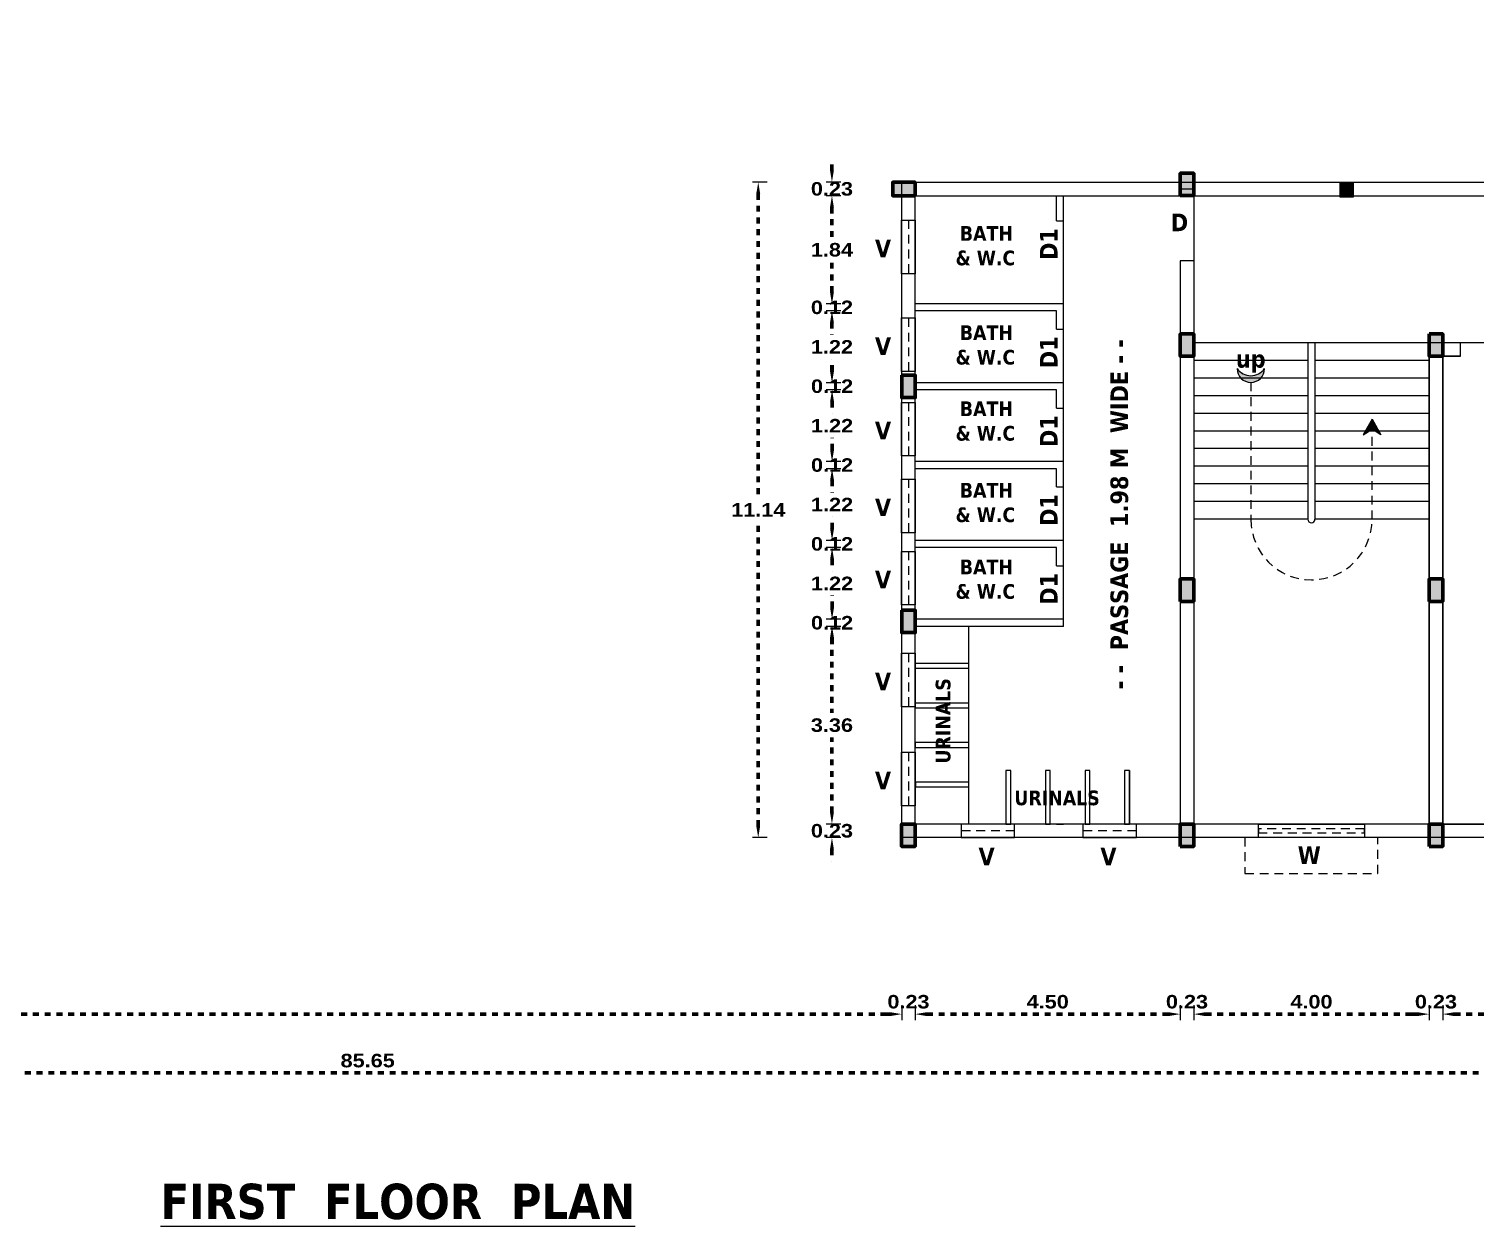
# Model space of a CAD drawing. Header units: metres. Extents: x 863 to 1571, y 626 to 804.
# Drawn here: x 904.85 to 929.42, y 707.34 to 727.69 of the extents above; entities that cross this region are included whole.
import ezdxf

# ---------------------------------------------------------------- set-up
doc = ezdxf.new("R2010")
doc.units = ezdxf.units.M
doc.header["$LTSCALE"] = 0.2
doc.header["$MEASUREMENT"] = 0
doc.header["$PDMODE"] = 2
doc.linetypes.add('DOT2', pattern=[0.125, 0, -0.125])
doc.linetypes.add('HIDDEN', pattern=[0.375, 0.25, -0.125])
doc.layers.get('0').update_dxf_attribs({"lineweight": 60})
doc.styles.get("Standard").update_dxf_attribs({"font": 'ariblk.ttf', "height": 0.23})
doc.styles.add('TXT', font='txt.shx')
doc.dimstyles.get("Standard").update_dxf_attribs({"dimtxt": 0.23, "dimasz": 0.2, "dimexe": 0.12, "dimexo": 0.0625, "dimgap": 0.09, "dimtad": 1, "dimtih": 1, "dimtoh": 1, "dimzin": 1, "dimdsep": 46, "dimtxsty": 'Standard', "dimcen": 0.09, "dimazin": 0, "dimtfac": 1, "dimtix": 1, "dimtofl": 0, "dimtmove": 0, "dimatfit": 0, "dimfxl": 0, "dimtolj": 1, "dimtzin": 0, "dimarcsym": 0})

# ---------------------------------------------------------------- blocks, each defined once
blk = doc.blocks.new('A$C650768DD')
blk.add_hatch(color=4).paths.add_polyline_path([(0, 0), (0.23, 0), (0.23, 0.38), (0, 0.38)])
at = {"color": 1}
blk.add_lwpolyline([(0, 0), (0.23, 0), (0.23, 0.38), (0, 0.38)], close=True, dxfattribs=at)
blk = doc.blocks.new('*D43')
at = {"color": 0, "lineweight": -2}
for p, q in [((917.394, 725.082), (917.144, 725.082)), ((917.394, 713.942), (917.144, 713.942))]:
    blk.add_line(p, q, dxfattribs=at)
at = {"linetype": 'DOT2'}
for p, q in [((917.244, 724.882), (917.244, 719.719)), ((917.244, 714.142), (917.244, 719.305))]:
    blk.add_line(p, q, dxfattribs=at)
at = {"lineweight": -2}
for points in [[(917.21, 724.882), (917.277, 724.882), (917.244, 725.082)], [(917.21, 714.142), (917.277, 714.142), (917.244, 713.942)]]:
    blk.add_solid(points, dxfattribs=at)
at = {"layer": 'Defpoints', "color": 0, "lineweight": -2}
for p in [(919.907, 725.082), (917.244, 713.942), (920.139, 713.942)]:
    blk.add_point(p, dxfattribs=at)
at = {"color": 0, "lineweight": -2, "insert": (917.244, 719.512), "char_height": 0.23, "attachment_point": 5}
blk.add_mtext('\\A1;11.14', dxfattribs=at)
blk = doc.blocks.new('*D248')
at = {"linetype": 'DOT2'}
for p, q in [((918.496, 714.373), (918.496, 714.573)), ((918.496, 713.743), (918.496, 713.543))]:
    blk.add_line(p, q, dxfattribs=at)
at = {"color": 0, "lineweight": -2}
for p, q in [((918.646, 714.173), (918.396, 714.173)), ((918.646, 713.943), (918.396, 713.943))]:
    blk.add_line(p, q, dxfattribs=at)
at = {"lineweight": -2}
for points in [[(918.463, 714.373), (918.529, 714.373), (918.496, 714.173)], [(918.463, 713.743), (918.529, 713.743), (918.496, 713.943)]]:
    blk.add_solid(points, dxfattribs=at)
at = {"layer": 'Defpoints', "color": 0, "lineweight": -2}
for p in [(918.496, 714.173), (919.909, 714.173), (920.141, 713.943)]:
    blk.add_point(p, dxfattribs=at)
at = {"color": 0, "lineweight": -2, "insert": (918.496, 714.058), "char_height": 0.23, "attachment_point": 5}
blk.add_mtext('\\A1;0.23', dxfattribs=at)
blk = doc.blocks.new('*D249')
at = {"color": 0, "lineweight": -2}
for p, q in [((918.646, 717.533), (918.396, 717.533)), ((918.646, 714.173), (918.396, 714.173))]:
    blk.add_line(p, q, dxfattribs=at)
at = {"linetype": 'DOT2'}
for p, q in [((918.496, 717.333), (918.496, 716.062)), ((918.496, 714.373), (918.496, 715.644))]:
    blk.add_line(p, q, dxfattribs=at)
at = {"lineweight": -2}
for points in [[(918.463, 717.333), (918.529, 717.333), (918.496, 717.533)], [(918.463, 714.373), (918.529, 714.373), (918.496, 714.173)]]:
    blk.add_solid(points, dxfattribs=at)
at = {"layer": 'Defpoints', "color": 0, "lineweight": -2}
for p in [(918.496, 717.533), (919.911, 717.533), (919.909, 714.173)]:
    blk.add_point(p, dxfattribs=at)
at = {"color": 0, "lineweight": -2, "insert": (918.496, 715.853), "char_height": 0.23, "attachment_point": 5}
blk.add_mtext('\\A1;3.36', dxfattribs=at)
blk = doc.blocks.new('*D250')
at = {"linetype": 'DOT2'}
for p, q in [((918.498, 717.853), (918.498, 718.053)), ((918.498, 717.333), (918.498, 717.133))]:
    blk.add_line(p, q, dxfattribs=at)
at = {"color": 0, "lineweight": -2}
for p, q in [((918.648, 717.653), (918.398, 717.653)), ((918.648, 717.533), (918.398, 717.533))]:
    blk.add_line(p, q, dxfattribs=at)
at = {"lineweight": -2}
for points in [[(918.465, 717.853), (918.531, 717.853), (918.498, 717.653)], [(918.465, 717.333), (918.531, 717.333), (918.498, 717.533)]]:
    blk.add_solid(points, dxfattribs=at)
at = {"layer": 'Defpoints', "color": 0, "lineweight": -2}
for p in [(918.498, 717.653), (919.911, 717.653), (919.911, 717.533)]:
    blk.add_point(p, dxfattribs=at)
at = {"color": 0, "lineweight": -2, "insert": (918.498, 717.593), "char_height": 0.23, "attachment_point": 5}
blk.add_mtext('\\A1;0.12', dxfattribs=at)
blk = doc.blocks.new('*D251')
at = {"color": 0, "lineweight": -2}
for p, q in [((918.648, 718.873), (918.398, 718.873)), ((918.648, 717.653), (918.398, 717.653))]:
    blk.add_line(p, q, dxfattribs=at)
at = {"linetype": 'DOT2'}
for p, q in [((918.498, 718.673), (918.498, 718.47)), ((918.498, 717.853), (918.498, 718.056))]:
    blk.add_line(p, q, dxfattribs=at)
at = {"lineweight": -2}
for points in [[(918.465, 718.673), (918.531, 718.673), (918.498, 718.873)], [(918.465, 717.853), (918.531, 717.853), (918.498, 717.653)]]:
    blk.add_solid(points, dxfattribs=at)
at = {"layer": 'Defpoints', "color": 0, "lineweight": -2}
for p in [(918.498, 718.873), (919.911, 718.873), (919.911, 717.653)]:
    blk.add_point(p, dxfattribs=at)
at = {"color": 0, "lineweight": -2, "insert": (918.498, 718.263), "char_height": 0.23, "attachment_point": 5}
blk.add_mtext('\\A1;1.22', dxfattribs=at)
blk = doc.blocks.new('*D252')
at = {"linetype": 'DOT2'}
for p, q in [((918.498, 719.193), (918.498, 719.393)), ((918.498, 718.673), (918.498, 718.473))]:
    blk.add_line(p, q, dxfattribs=at)
at = {"color": 0, "lineweight": -2}
for p, q in [((918.648, 718.993), (918.398, 718.993)), ((918.648, 718.873), (918.398, 718.873))]:
    blk.add_line(p, q, dxfattribs=at)
at = {"lineweight": -2}
for points in [[(918.465, 719.193), (918.531, 719.193), (918.498, 718.993)], [(918.465, 718.673), (918.531, 718.673), (918.498, 718.873)]]:
    blk.add_solid(points, dxfattribs=at)
at = {"layer": 'Defpoints', "color": 0, "lineweight": -2}
for p in [(918.498, 718.993), (919.911, 718.993), (919.911, 718.873)]:
    blk.add_point(p, dxfattribs=at)
at = {"color": 0, "lineweight": -2, "insert": (918.498, 718.933), "char_height": 0.23, "attachment_point": 5}
blk.add_mtext('\\A1;0.12', dxfattribs=at)
blk = doc.blocks.new('*D253')
at = {"color": 0, "lineweight": -2}
for p, q in [((918.648, 720.213), (918.398, 720.213)), ((918.648, 718.993), (918.398, 718.993))]:
    blk.add_line(p, q, dxfattribs=at)
at = {"linetype": 'DOT2'}
for p, q in [((918.498, 720.013), (918.498, 719.81)), ((918.498, 719.193), (918.498, 719.396))]:
    blk.add_line(p, q, dxfattribs=at)
at = {"lineweight": -2}
for points in [[(918.465, 720.013), (918.531, 720.013), (918.498, 720.213)], [(918.465, 719.193), (918.531, 719.193), (918.498, 718.993)]]:
    blk.add_solid(points, dxfattribs=at)
at = {"layer": 'Defpoints', "color": 0, "lineweight": -2}
for p in [(918.498, 720.213), (919.911, 720.213), (919.911, 718.993)]:
    blk.add_point(p, dxfattribs=at)
at = {"color": 0, "lineweight": -2, "insert": (918.498, 719.603), "char_height": 0.23, "attachment_point": 5}
blk.add_mtext('\\A1;1.22', dxfattribs=at)
blk = doc.blocks.new('*D254')
at = {"linetype": 'DOT2'}
for p, q in [((918.498, 720.533), (918.498, 720.733)), ((918.498, 720.013), (918.498, 719.813))]:
    blk.add_line(p, q, dxfattribs=at)
at = {"color": 0, "lineweight": -2}
for p, q in [((918.648, 720.333), (918.398, 720.333)), ((918.648, 720.213), (918.398, 720.213))]:
    blk.add_line(p, q, dxfattribs=at)
at = {"lineweight": -2}
for points in [[(918.465, 720.533), (918.531, 720.533), (918.498, 720.333)], [(918.465, 720.013), (918.531, 720.013), (918.498, 720.213)]]:
    blk.add_solid(points, dxfattribs=at)
at = {"layer": 'Defpoints', "color": 0, "lineweight": -2}
for p in [(918.498, 720.333), (919.911, 720.333), (919.911, 720.213)]:
    blk.add_point(p, dxfattribs=at)
at = {"color": 0, "lineweight": -2, "insert": (918.498, 720.273), "char_height": 0.23, "attachment_point": 5}
blk.add_mtext('\\A1;0.12', dxfattribs=at)
blk = doc.blocks.new('*D255')
at = {"color": 0, "lineweight": -2}
for p, q in [((918.648, 721.553), (918.398, 721.553)), ((918.648, 720.333), (918.398, 720.333))]:
    blk.add_line(p, q, dxfattribs=at)
at = {"linetype": 'DOT2'}
for p, q in [((918.498, 721.353), (918.498, 721.15)), ((918.498, 720.533), (918.498, 720.736))]:
    blk.add_line(p, q, dxfattribs=at)
at = {"lineweight": -2}
for points in [[(918.465, 721.353), (918.531, 721.353), (918.498, 721.553)], [(918.465, 720.533), (918.531, 720.533), (918.498, 720.333)]]:
    blk.add_solid(points, dxfattribs=at)
at = {"layer": 'Defpoints', "color": 0, "lineweight": -2}
for p in [(918.498, 721.553), (919.911, 721.553), (919.911, 720.333)]:
    blk.add_point(p, dxfattribs=at)
at = {"color": 0, "lineweight": -2, "insert": (918.498, 720.943), "char_height": 0.23, "attachment_point": 5}
blk.add_mtext('\\A1;1.22', dxfattribs=at)
blk = doc.blocks.new('*D256')
at = {"linetype": 'DOT2'}
for p, q in [((918.498, 721.873), (918.498, 722.073)), ((918.498, 721.353), (918.498, 721.153))]:
    blk.add_line(p, q, dxfattribs=at)
at = {"color": 0, "lineweight": -2}
for p, q in [((918.648, 721.673), (918.398, 721.673)), ((918.648, 721.553), (918.398, 721.553))]:
    blk.add_line(p, q, dxfattribs=at)
at = {"lineweight": -2}
for points in [[(918.465, 721.873), (918.531, 721.873), (918.498, 721.673)], [(918.465, 721.353), (918.531, 721.353), (918.498, 721.553)]]:
    blk.add_solid(points, dxfattribs=at)
at = {"layer": 'Defpoints', "color": 0, "lineweight": -2}
for p in [(918.498, 721.673), (919.911, 721.673), (919.911, 721.553)]:
    blk.add_point(p, dxfattribs=at)
at = {"color": 0, "lineweight": -2, "insert": (918.498, 721.613), "char_height": 0.23, "attachment_point": 5}
blk.add_mtext('\\A1;0.12', dxfattribs=at)
blk = doc.blocks.new('*D257')
at = {"color": 0, "lineweight": -2}
for p, q in [((918.646, 722.893), (918.396, 722.893)), ((918.646, 721.673), (918.396, 721.673))]:
    blk.add_line(p, q, dxfattribs=at)
at = {"linetype": 'DOT2'}
for p, q in [((918.496, 722.693), (918.496, 722.49)), ((918.496, 721.873), (918.496, 722.076))]:
    blk.add_line(p, q, dxfattribs=at)
at = {"lineweight": -2}
for points in [[(918.463, 722.693), (918.529, 722.693), (918.496, 722.893)], [(918.463, 721.873), (918.529, 721.873), (918.496, 721.673)]]:
    blk.add_solid(points, dxfattribs=at)
at = {"layer": 'Defpoints', "color": 0, "lineweight": -2}
for p in [(918.496, 722.893), (919.909, 722.893), (919.911, 721.673)]:
    blk.add_point(p, dxfattribs=at)
at = {"color": 0, "lineweight": -2, "insert": (918.496, 722.283), "char_height": 0.23, "attachment_point": 5}
blk.add_mtext('\\A1;1.22', dxfattribs=at)
blk = doc.blocks.new('*D258')
at = {"linetype": 'DOT2'}
for p, q in [((918.496, 723.213), (918.496, 723.413)), ((918.496, 722.693), (918.496, 722.493))]:
    blk.add_line(p, q, dxfattribs=at)
at = {"color": 0, "lineweight": -2}
for p, q in [((918.646, 723.013), (918.396, 723.013)), ((918.646, 722.893), (918.396, 722.893))]:
    blk.add_line(p, q, dxfattribs=at)
at = {"lineweight": -2}
for points in [[(918.463, 723.213), (918.529, 723.213), (918.496, 723.013)], [(918.463, 722.693), (918.529, 722.693), (918.496, 722.893)]]:
    blk.add_solid(points, dxfattribs=at)
at = {"layer": 'Defpoints', "color": 0, "lineweight": -2}
for p in [(918.496, 723.013), (919.909, 723.013), (919.909, 722.893)]:
    blk.add_point(p, dxfattribs=at)
at = {"color": 0, "lineweight": -2, "insert": (918.496, 722.953), "char_height": 0.23, "attachment_point": 5}
blk.add_mtext('\\A1;0.12', dxfattribs=at)
blk = doc.blocks.new('*D259')
at = {"color": 0, "lineweight": -2}
for p, q in [((918.646, 724.852), (918.396, 724.852)), ((918.646, 723.013), (918.396, 723.013))]:
    blk.add_line(p, q, dxfattribs=at)
at = {"linetype": 'DOT2'}
for p, q in [((918.496, 724.652), (918.496, 724.141)), ((918.496, 723.213), (918.496, 723.724))]:
    blk.add_line(p, q, dxfattribs=at)
at = {"lineweight": -2}
for points in [[(918.463, 724.652), (918.529, 724.652), (918.496, 724.852)], [(918.463, 723.213), (918.529, 723.213), (918.496, 723.013)]]:
    blk.add_solid(points, dxfattribs=at)
at = {"layer": 'Defpoints', "color": 0, "lineweight": -2}
for p in [(918.496, 724.852), (919.909, 724.852), (919.909, 723.013)]:
    blk.add_point(p, dxfattribs=at)
at = {"color": 0, "lineweight": -2, "insert": (918.496, 723.932), "char_height": 0.23, "attachment_point": 5}
blk.add_mtext('\\A1;1.84', dxfattribs=at)
blk = doc.blocks.new('*D260')
at = {"linetype": 'DOT2'}
for p, q in [((918.496, 725.282), (918.496, 725.482)), ((918.496, 724.652), (918.496, 724.452))]:
    blk.add_line(p, q, dxfattribs=at)
at = {"color": 0, "lineweight": -2}
for p, q in [((918.646, 725.082), (918.396, 725.082)), ((918.646, 724.852), (918.396, 724.852))]:
    blk.add_line(p, q, dxfattribs=at)
at = {"lineweight": -2}
for points in [[(918.463, 725.282), (918.529, 725.282), (918.496, 725.082)], [(918.463, 724.652), (918.529, 724.652), (918.496, 724.852)]]:
    blk.add_solid(points, dxfattribs=at)
at = {"layer": 'Defpoints', "color": 0, "lineweight": -2}
for p in [(918.496, 725.082), (919.909, 725.082), (919.909, 724.852)]:
    blk.add_point(p, dxfattribs=at)
at = {"color": 0, "lineweight": -2, "insert": (918.496, 724.967), "char_height": 0.23, "attachment_point": 5}
blk.add_mtext('\\A1;0.23', dxfattribs=at)
blk = doc.blocks.new('*D57')
at = {"color": 0, "lineweight": -2}
for p, q in [((878.922, 711.093), (878.922, 710.843)), ((919.681, 711.093), (919.681, 710.843))]:
    blk.add_line(p, q, dxfattribs=at)
at = {"linetype": 'DOT2'}
blk.add_line((879.122, 710.943), (919.481, 710.943), dxfattribs=at)
at = {"lineweight": -2}
for points in [[(879.122, 710.976), (879.122, 710.909), (878.922, 710.943)], [(919.481, 710.976), (919.481, 710.909), (919.681, 710.943)]]:
    blk.add_solid(points, dxfattribs=at)
at = {"layer": 'Defpoints', "color": 0, "lineweight": -2}
for p in [(919.681, 713.943), (878.922, 712.673), (919.681, 710.943)]:
    blk.add_point(p, dxfattribs=at)
at = {"color": 0, "lineweight": -2, "insert": (899.301, 711.152), "char_height": 0.23, "attachment_point": 5}
blk.add_mtext('\\A1;40.76', dxfattribs=at)
blk = doc.blocks.new('*D58')
at = {"color": 0, "lineweight": -2}
for p, q in [((919.681, 711.093), (919.681, 710.843)), ((919.911, 711.093), (919.911, 710.843))]:
    blk.add_line(p, q, dxfattribs=at)
at = {"linetype": 'DOT2'}
for p, q in [((919.481, 710.943), (919.281, 710.943)), ((920.111, 710.943), (920.311, 710.943))]:
    blk.add_line(p, q, dxfattribs=at)
at = {"lineweight": -2}
for points in [[(919.481, 710.976), (919.481, 710.909), (919.681, 710.943)], [(920.111, 710.976), (920.111, 710.909), (919.911, 710.943)]]:
    blk.add_solid(points, dxfattribs=at)
at = {"layer": 'Defpoints', "color": 0, "lineweight": -2}
for p in [(919.911, 714.173), (919.681, 713.943), (919.911, 710.943)]:
    blk.add_point(p, dxfattribs=at)
at = {"color": 0, "lineweight": -2, "insert": (919.796, 711.152), "char_height": 0.23, "attachment_point": 5}
blk.add_mtext('\\A1;0.23', dxfattribs=at)
blk = doc.blocks.new('*D59')
at = {"color": 0, "lineweight": -2}
for p, q in [((919.911, 711.093), (919.911, 710.843)), ((924.413, 711.093), (924.413, 710.843))]:
    blk.add_line(p, q, dxfattribs=at)
at = {"linetype": 'DOT2'}
blk.add_line((920.111, 710.943), (924.213, 710.943), dxfattribs=at)
at = {"lineweight": -2}
for points in [[(920.111, 710.976), (920.111, 710.909), (919.911, 710.943)], [(924.213, 710.976), (924.213, 710.909), (924.413, 710.943)]]:
    blk.add_solid(points, dxfattribs=at)
at = {"layer": 'Defpoints', "color": 0, "lineweight": -2}
for p in [(919.911, 714.173), (924.413, 713.943), (924.413, 710.943)]:
    blk.add_point(p, dxfattribs=at)
at = {"color": 0, "lineweight": -2, "insert": (922.162, 711.152), "char_height": 0.23, "attachment_point": 5}
blk.add_mtext('\\A1;4.50', dxfattribs=at)
blk = doc.blocks.new('*D60')
at = {"color": 0, "lineweight": -2}
for p, q in [((924.413, 711.093), (924.413, 710.843)), ((924.643, 711.093), (924.643, 710.843))]:
    blk.add_line(p, q, dxfattribs=at)
at = {"linetype": 'DOT2'}
for p, q in [((924.213, 710.943), (924.013, 710.943)), ((924.843, 710.943), (925.043, 710.943))]:
    blk.add_line(p, q, dxfattribs=at)
at = {"lineweight": -2}
for points in [[(924.213, 710.976), (924.213, 710.909), (924.413, 710.943)], [(924.843, 710.976), (924.843, 710.909), (924.643, 710.943)]]:
    blk.add_solid(points, dxfattribs=at)
at = {"layer": 'Defpoints', "color": 0, "lineweight": -2}
for p in [(924.413, 713.943), (924.643, 713.943), (924.643, 710.943)]:
    blk.add_point(p, dxfattribs=at)
at = {"color": 0, "lineweight": -2, "insert": (924.528, 711.152), "char_height": 0.23, "attachment_point": 5}
blk.add_mtext('\\A1;0.23', dxfattribs=at)
blk = doc.blocks.new('*D61')
at = {"color": 0, "lineweight": -2}
for p, q in [((924.643, 711.093), (924.643, 710.843)), ((928.643, 711.093), (928.643, 710.843))]:
    blk.add_line(p, q, dxfattribs=at)
at = {"linetype": 'DOT2'}
blk.add_line((924.843, 710.943), (928.443, 710.943), dxfattribs=at)
at = {"lineweight": -2}
for points in [[(924.843, 710.976), (924.843, 710.909), (924.643, 710.943)], [(928.443, 710.976), (928.443, 710.909), (928.643, 710.943)]]:
    blk.add_solid(points, dxfattribs=at)
at = {"layer": 'Defpoints', "color": 0, "lineweight": -2}
for p in [(924.643, 713.943), (928.643, 713.943), (928.643, 710.943)]:
    blk.add_point(p, dxfattribs=at)
at = {"color": 0, "lineweight": -2, "insert": (926.643, 711.152), "char_height": 0.23, "attachment_point": 5}
blk.add_mtext('\\A1;4.00', dxfattribs=at)
blk = doc.blocks.new('*D62')
at = {"color": 0, "lineweight": -2}
for p, q in [((928.643, 711.093), (928.643, 710.843)), ((928.873, 711.093), (928.873, 710.843))]:
    blk.add_line(p, q, dxfattribs=at)
at = {"linetype": 'DOT2'}
for p, q in [((928.443, 710.943), (928.243, 710.943)), ((929.073, 710.943), (929.273, 710.943))]:
    blk.add_line(p, q, dxfattribs=at)
at = {"lineweight": -2}
for points in [[(928.443, 710.976), (928.443, 710.909), (928.643, 710.943)], [(929.073, 710.976), (929.073, 710.909), (928.873, 710.943)]]:
    blk.add_solid(points, dxfattribs=at)
at = {"layer": 'Defpoints', "color": 0, "lineweight": -2}
for p in [(928.643, 713.943), (928.873, 713.943), (928.873, 710.943)]:
    blk.add_point(p, dxfattribs=at)
at = {"color": 0, "lineweight": -2, "insert": (928.758, 711.152), "char_height": 0.23, "attachment_point": 5}
blk.add_mtext('\\A1;0.23', dxfattribs=at)
blk = doc.blocks.new('*D63')
at = {"color": 0, "lineweight": -2}
for p, q in [((928.873, 711.093), (928.873, 710.843)), ((936.823, 711.093), (936.823, 710.843))]:
    blk.add_line(p, q, dxfattribs=at)
at = {"linetype": 'DOT2'}
blk.add_line((929.073, 710.943), (936.623, 710.943), dxfattribs=at)
at = {"lineweight": -2}
for points in [[(929.073, 710.976), (929.073, 710.909), (928.873, 710.943)], [(936.623, 710.976), (936.623, 710.909), (936.823, 710.943)]]:
    blk.add_solid(points, dxfattribs=at)
at = {"layer": 'Defpoints', "color": 0, "lineweight": -2}
for p in [(928.873, 713.943), (936.823, 713.943), (936.823, 710.943)]:
    blk.add_point(p, dxfattribs=at)
at = {"color": 0, "lineweight": -2, "insert": (932.848, 711.152), "char_height": 0.23, "attachment_point": 5}
blk.add_mtext('\\A1;7.95', dxfattribs=at)
blk = doc.blocks.new('*D71')
at = {"color": 0, "lineweight": -2}
for p, q in [((867.783, 710.093), (867.783, 709.843)), ((953.433, 710.093), (953.433, 709.843))]:
    blk.add_line(p, q, dxfattribs=at)
at = {"linetype": 'DOT2'}
blk.add_line((867.983, 709.943), (953.233, 709.943), dxfattribs=at)
at = {"lineweight": -2}
for points in [[(867.983, 709.976), (867.983, 709.909), (867.783, 709.943)], [(953.233, 709.976), (953.233, 709.909), (953.433, 709.943)]]:
    blk.add_solid(points, dxfattribs=at)
at = {"layer": 'Defpoints', "color": 0, "lineweight": -2}
for p in [(953.433, 724.853), (867.783, 712.673), (953.433, 709.943)]:
    blk.add_point(p, dxfattribs=at)
at = {"color": 0, "lineweight": -2, "insert": (910.608, 710.152), "char_height": 0.23, "attachment_point": 5}
blk.add_mtext('\\A1;85.65', dxfattribs=at)

msp = doc.modelspace()

# ---------------------------------------------------------------- hatches: boundary and pattern name
at = {"lineweight": -2}
h = msp.add_hatch(color=256, dxfattribs=at)
h.dxf.hatch_style = 1
h.paths.add_polyline_path([(927.357, 725.063), (927.127, 725.063), (927.127, 724.833), (927.357, 724.833)])
h = msp.add_hatch(color=256, dxfattribs=at)
h.dxf.hatch_style = 1
h.paths.add_polyline_path([(925.378, 721.913, 1), (925.847, 721.913, -0.509611)])
h = msp.add_hatch(color=256, dxfattribs=at)
h.dxf.hatch_style = 1
h.paths.add_polyline_path([(927.657, 721.024), (927.521, 720.787), (927.673, 720.883), (927.824, 720.787), (927.689, 721.024)])
h.paths.add_polyline_path([(927.673, 721.052), (927.657, 721.024), (927.689, 721.024)])

# ---------------------------------------------------------------- linework, layer by layer
for p, q in [((927.357, 725.063), (927.357, 725.063)), ((922.311, 724.423), (922.311, 724.853)), ((922.431, 723.013), (922.431, 724.853)), ((922.431, 724.053), (922.431, 724.853)), ((924.413, 724.853), (924.413, 724.963)), ((924.643, 724.963), (924.413, 724.963)), ((924.643, 724.853), (924.643, 722.353)), ((922.311, 724.423), (922.431, 724.423)), ((924.413, 723.743), (924.413, 714.173)), ((924.643, 723.743), (924.413, 723.743)), ((922.431, 723.013), (919.909, 723.013)), ((922.311, 722.893), (919.909, 722.893)), ((922.311, 722.583), (922.311, 722.893)), ((922.431, 721.673), (922.431, 723.013)), ((922.311, 722.583), (922.431, 722.583)), ((924.413, 722.123), (924.413, 714.173)), ((924.643, 722.353), (924.643, 714.173)), ((924.643, 722.353), (924.643, 714.173)), ((926.703, 722.353), (924.643, 722.353)), ((924.643, 722.123), (924.643, 714.173)), ((926.583, 722.353), (926.583, 719.353)), ((928.643, 722.353), (926.703, 722.353)), ((926.703, 722.353), (926.703, 719.353)), ((936.823, 722.353), (928.573, 722.353)), ((928.643, 722.123), (928.643, 722.353)), ((928.643, 714.173), (928.643, 722.353)), ((928.643, 722.123), (928.643, 714.173)), ((928.873, 722.123), (928.873, 722.353)), ((928.873, 722.123), (929.173, 722.123)), ((928.873, 714.173), (928.873, 722.123)), ((928.873, 714.173), (928.873, 722.123)), ((928.873, 722.123), (928.873, 714.173)), ((929.173, 722.123), (928.873, 722.123)), ((929.173, 722.123), (929.173, 722.353)), ((929.173, 722.123), (929.173, 722.353)), ((926.583, 722.053), (924.643, 722.053)), ((928.643, 722.053), (926.703, 722.053)), ((922.431, 721.673), (919.911, 721.673)), ((922.431, 720.333), (922.431, 721.673)), ((926.583, 721.753), (924.643, 721.753)), ((928.643, 721.753), (926.703, 721.753)), ((919.911, 720.333), (919.911, 721.553)), ((922.311, 721.553), (919.911, 721.553)), ((919.911, 720.333), (919.911, 721.553)), ((922.311, 721.243), (922.311, 721.553)), ((926.583, 721.453), (924.643, 721.453)), ((928.643, 721.453), (926.703, 721.453)), ((922.311, 721.243), (922.431, 721.243)), ((926.583, 721.153), (924.643, 721.153)), ((928.643, 721.153), (926.703, 721.153)), ((927.673, 721.052), (927.521, 720.787)), ((927.521, 720.787), (927.673, 720.883)), ((927.673, 721.052), (927.824, 720.787)), ((927.824, 720.787), (927.673, 720.883)), ((926.583, 720.853), (924.643, 720.853)), ((928.643, 720.853), (926.703, 720.853)), ((926.583, 720.553), (924.643, 720.553)), ((928.643, 720.553), (926.703, 720.553)), ((922.431, 720.333), (919.911, 720.333)), ((919.911, 718.993), (919.911, 720.213)), ((922.311, 720.213), (919.911, 720.213)), ((919.911, 718.993), (919.911, 720.213)), ((922.311, 719.903), (922.311, 720.213)), ((922.431, 718.993), (922.431, 720.333)), ((926.583, 720.253), (924.643, 720.253)), ((928.643, 720.253), (926.703, 720.253)), ((922.311, 719.903), (922.431, 719.903)), ((926.583, 719.953), (924.643, 719.953)), ((928.643, 719.953), (926.703, 719.953)), ((926.583, 719.653), (924.643, 719.653)), ((928.643, 719.653), (926.703, 719.653)), ((926.583, 719.353), (924.643, 719.353)), ((928.643, 719.353), (926.703, 719.353)), ((922.431, 718.993), (919.911, 718.993)), ((922.431, 717.533), (922.431, 718.993)), ((919.911, 714.173), (919.911, 718.873)), ((922.311, 718.873), (919.911, 718.873)), ((922.311, 718.563), (922.311, 718.873)), ((922.311, 718.563), (922.431, 718.563)), ((922.431, 717.653), (919.911, 717.653)), ((922.431, 717.533), (919.911, 717.533)), ((920.821, 714.173), (920.821, 717.533)), ((919.911, 715.416), (919.911, 716.733)), ((919.911, 715.416), (919.911, 716.733)), ((919.911, 714.173), (919.911, 715.393)), ((923.469, 715.083), (923.469, 714.173)), ((923.549, 715.083), (923.549, 714.173)), ((922.309, 714.173), (919.911, 714.173)), ((922.311, 714.173), (919.911, 714.173)), ((924.413, 714.173), (920.141, 714.173)), ((922.311, 714.173), (922.431, 714.173)), ((932.363, 714.173), (924.413, 714.173)), ((928.643, 714.173), (924.643, 714.173)), ((928.873, 714.173), (936.823, 714.173)), ((936.823, 714.173), (928.873, 714.173)), ((928.643, 713.943), (924.643, 713.943))]:
    msp.add_line(p, q, dxfattribs=at)
at = {"linetype": 'HIDDEN', "lineweight": -2, "ltscale": 3}
for p, q in [((919.794, 724.437), (919.794, 723.527)), ((919.794, 724.437), (919.794, 723.527)), ((919.794, 722.774), (919.794, 721.864)), ((925.613, 721.678), (925.613, 719.353)), ((919.794, 721.339), (919.794, 720.429)), ((927.673, 719.353), (927.673, 721.052)), ((919.794, 720.035), (919.794, 719.125)), ((919.794, 718.807), (919.794, 717.897)), ((919.794, 717.077), (919.794, 716.167)), ((919.794, 715.394), (919.794, 714.484)), ((921.599, 714.058), (920.689, 714.058)), ((923.668, 714.058), (922.758, 714.058))]:
    msp.add_line(p, q, dxfattribs=at)
at = {"lineweight": -2}
for points in [[(934.113, 734.033), (878.923, 734.033), (878.922, 712.443), (867.783, 712.443), (867.783, 734.033), (867.783, 745.173), (953.433, 745.173), (953.433, 734.263), (956.079, 734.263), (956.079, 724.853), (953.433, 724.853), (953.433, 713.943), (919.681, 713.943), (919.681, 725.082), (934.113, 725.082)], [(953.203, 714.173), (919.911, 714.173), (919.911, 724.852), (934.343, 724.852), (934.343, 734.263), (878.693, 734.263), (878.692, 712.673), (868.013, 712.673), (868.013, 734.033), (868.013, 744.943), (953.203, 744.943), (953.203, 734.033), (955.849, 734.033), (955.849, 725.083), (953.203, 725.083)], [(927.127, 724.833), (927.357, 724.833), (927.357, 725.063), (927.127, 725.063)], [(919.679, 723.527), (919.679, 724.437), (919.909, 724.437), (919.909, 723.527)], [(919.679, 723.527), (919.679, 724.437), (919.909, 724.437), (919.909, 723.527)], [(919.679, 721.864), (919.679, 722.774), (919.909, 722.774), (919.909, 721.864)], [(919.679, 720.429), (919.679, 721.339), (919.909, 721.339), (919.909, 720.429)], [(919.679, 719.125), (919.679, 720.035), (919.909, 720.035), (919.909, 719.125)], [(919.679, 717.897), (919.679, 718.807), (919.909, 718.807), (919.909, 717.897)], [(919.679, 716.167), (919.679, 717.077), (919.909, 717.077), (919.909, 716.167)], [(919.911, 716.821), (920.821, 716.821), (920.821, 716.901), (919.911, 716.901)], [(919.911, 716.149), (920.821, 716.149), (920.821, 716.229), (919.911, 716.229)], [(919.911, 715.477), (920.821, 715.477), (920.821, 715.557), (919.911, 715.557)], [(919.679, 714.484), (919.679, 715.394), (919.909, 715.394), (919.909, 714.484)], [(921.533, 714.173), (921.533, 715.083), (921.453, 715.083), (921.453, 714.173)], [(922.205, 714.173), (922.205, 715.083), (922.125, 715.083), (922.125, 714.173)], [(922.877, 714.173), (922.877, 715.083), (922.797, 715.083), (922.797, 714.173)], [(923.549, 714.173), (923.549, 715.083), (923.469, 715.083), (923.469, 714.173)], [(919.914, 714.805), (920.824, 714.805), (920.824, 714.885), (919.914, 714.885)], [(920.689, 713.943), (921.599, 713.943), (921.599, 714.173), (920.689, 714.173)], [(922.758, 713.943), (923.668, 713.943), (923.668, 714.173), (922.758, 714.173)], [(927.543, 713.943), (925.743, 713.943), (925.743, 714.173), (927.543, 714.173)]]:
    msp.add_lwpolyline(points, close=True, dxfattribs=at)
at = {"linetype": 'HIDDEN', "lineweight": -2, "ltscale": 3}
msp.add_lwpolyline([(927.543, 714.091), (925.743, 714.091), (925.743, 714.025), (927.543, 714.025)], close=True, dxfattribs=at)
msp.add_lwpolyline([(925.513, 713.943), (925.513, 713.333), (927.773, 713.333), (927.773, 713.943)], dxfattribs=at)
at = {"lineweight": -2}
for centre, radius, start, end in [((925.613, 721.913), 0.234, 180, 0), ((925.613, 722.083), 0.29, 215.9922, 324.0078), ((926.643, 719.353), 0.06, 180, 0)]:
    msp.add_arc(centre, radius, start, end, dxfattribs=at)
at = {"linetype": 'HIDDEN', "lineweight": -2, "ltscale": 3}
msp.add_arc((926.643, 719.353), 1.03, 180, 0, dxfattribs=at)

# ---------------------------------------------------------------- block references
at = {"lineweight": -2, "rotation": 90}
msp.add_blockref('A$C650768DD', (919.909, 724.852), dxfattribs=at)
at = {"lineweight": -2}
for p in [(924.413, 724.853), (924.413, 722.123), (924.413, 717.958), (924.413, 717.958), (928.643, 717.958), (919.679, 713.793), (924.413, 713.793), (924.413, 713.793), (928.643, 713.793)]:
    msp.add_blockref('A$C650768DD', p, dxfattribs=at)
at = {"lineweight": -2, "xscale": -1, "rotation": 180}
for p in [(924.413, 722.503), (928.643, 722.503), (919.681, 721.802), (919.681, 721.802), (919.681, 717.808), (919.681, 717.808), (919.679, 714.173)]:
    msp.add_blockref('A$C650768DD', p, dxfattribs=at)

# ---------------------------------------------------------------- texts
at = {"lineweight": -2, "style": 'TXT'}
for s, insert, char_height, width, attachment_point in [('{\\fTahoma|b1|i0|c0|p34;\\W7.23958;  \\W1;BATH \\P\\W6.88833;  \\W1;& W.C}', (919.182, 724.336), 0.25, 3.81011, 1), ('{\\fTahoma|b1|i0|c0|p34;D}', (924.254, 724.548), 0.3, 35.65845, 1), ('{\\fTahoma|b1|i0|c0|p34;V}', (919.227, 723.807), 0.3, 35.65845, 7), ('{\\fTahoma|b1|i0|c0|p34;V}', (919.227, 723.807), 0.3, 35.65845, 7), ('{\\fTahoma|b1|i0|c0|p34;\\W7.23958;  \\W1;BATH \\P\\W6.88833;  \\W1;& W.C}', (919.182, 722.649), 0.25, 3.81011, 1), ('{\\fTahoma|b1|i0|c0|p34;V}', (919.227, 722.144), 0.3, 35.65845, 7), ('{\\fTahoma|b1|i0|c0|p34;up}', (925.864, 722.229), 0.3, 35.65845, 3), ('{\\fTahoma|b1|i0|c0|p34;\\W7.23958;  \\W1;BATH \\P\\W6.88833;  \\W1;& W.C}', (919.182, 721.356), 0.25, 3.81011, 1), ('{\\fTahoma|b1|i0|c0|p34;V}', (919.227, 720.709), 0.3, 35.65845, 7), ('{\\fTahoma|b1|i0|c0|p34;\\W7.23958;  \\W1;BATH \\P\\W6.88833;  \\W1;& W.C}', (919.182, 719.971), 0.25, 3.81011, 1), ('{\\fTahoma|b1|i0|c0|p34;V}', (919.227, 719.406), 0.3, 35.65845, 7), ('{\\fTahoma|b1|i0|c0|p34;V}', (919.227, 718.177), 0.3, 35.65845, 7), ('{\\fTahoma|b1|i0|c0|p34;\\W7.23958;  \\W1;BATH \\P\\W6.88833;  \\W1;& W.C}', (919.182, 718.668), 0.25, 3.81011, 1), ('{\\fTahoma|b1|i0|c0|p34;V}', (919.227, 716.448), 0.3, 35.65845, 7), ('{\\fTahoma|b1|i0|c0|p34;V}', (919.227, 714.765), 0.3, 35.65845, 7), ('{\\fTahoma|b1|i0|c0|p34;URINALS}', (923.046, 714.488), 0.25, 3.81011, 9), ('{\\fTahoma|b1|i0|c0|p34;V}', (920.987, 713.772), 0.3, 35.65845, 1), ('{\\fTahoma|b1|i0|c0|p34;V}', (923.057, 713.772), 0.3, 35.65845, 1), ('{\\fTahoma|b1|i0|c0|p34;W}', (926.41, 713.792), 0.3, 35.65845, 1), ('{\\fTahoma|b1|i0|c0|p34;\\LFIRST  FLOOR  PLAN  }', (907.09, 707.449), 0.6, 15.16632, 7)]:
    msp.add_mtext(s, dxfattribs=dict(at, insert=insert, char_height=char_height, width=width, attachment_point=attachment_point))
at = {"lineweight": -2, "rotation": 90, "style": 'TXT'}
for s, insert, char_height, width, attachment_point in [('{\\fTahoma|b1|i0|c0|p34;D1}', (922.33, 723.761), 0.3, 35.65845, 7), ('{\\fTahoma|b1|i0|c0|p34;D1}', (922.33, 721.921), 0.3, 35.65845, 7), ('{\\fTahoma|b1|i0|c0|p34;\\W7.50113; \\W1;- -  PASSAGE  1.98 M  WIDE - -}', (923.534, 715.539), 0.3, 8.08536, 7), ('{\\fTahoma|b1|i0|c0|p34;D1}', (922.33, 720.581), 0.3, 35.65845, 7), ('{\\fTahoma|b1|i0|c0|p34;D1}', (922.33, 719.241), 0.3, 35.65845, 7), ('{\\fTahoma|b1|i0|c0|p34;D1}', (922.33, 717.901), 0.3, 35.65845, 7), ('{\\fTahoma|b1|i0|c0|p34;URINALS}', (920.259, 715.2), 0.25, 3.81011, 1)]:
    msp.add_mtext(s, dxfattribs=dict(at, insert=insert, char_height=char_height, width=width, attachment_point=attachment_point))

# ---------------------------------------------------------------- dimensions: what is measured, and where the dimension line sits
at = {"lineweight": -2}
for base, p1, p2, override, picture, middle in [((918.496, 725.082), (919.909, 724.852), (919.909, 725.082), {"dimtxt": 0.21, "dimexe": 0.1, "dimclrd": 256, "dimtmove": 1, "dimfxl": 0.15, "dimlwd": 65535, "dimarcsym": 2}, '*D260', (918.496, 724.967)), ((917.244, 713.942), (919.907, 725.082), (920.139, 713.942), {"dimtxt": 0.21, "dimexe": 0.1, "dimclrd": 256, "dimfxl": 0.15, "dimlwd": 65535, "dimarcsym": 2}, '*D43', (917.244, 719.512)), ((918.496, 724.852), (919.909, 723.013), (919.909, 724.852), {"dimtxt": 0.21, "dimexe": 0.1, "dimclrd": 256, "dimtmove": 1, "dimfxl": 0.15, "dimlwd": 65535, "dimarcsym": 2}, '*D259', (918.496, 723.932)), ((918.496, 723.013), (919.909, 722.893), (919.909, 723.013), {"dimtxt": 0.21, "dimexe": 0.1, "dimclrd": 256, "dimtmove": 1, "dimfxl": 0.15, "dimlwd": 65535, "dimarcsym": 2}, '*D258', (918.496, 722.953)), ((918.496, 722.893), (919.911, 721.673), (919.909, 722.893), {"dimtxt": 0.21, "dimexe": 0.1, "dimclrd": 256, "dimtmove": 1, "dimfxl": 0.15, "dimlwd": 65535, "dimarcsym": 2}, '*D257', (918.496, 722.283)), ((918.498, 721.673), (919.911, 721.553), (919.911, 721.673), {"dimtxt": 0.21, "dimexe": 0.1, "dimclrd": 256, "dimtmove": 1, "dimfxl": 0.15, "dimlwd": 65535, "dimarcsym": 2}, '*D256', (918.498, 721.613)), ((918.498, 721.553), (919.911, 720.333), (919.911, 721.553), {"dimtxt": 0.21, "dimexe": 0.1, "dimclrd": 256, "dimtmove": 1, "dimfxl": 0.15, "dimlwd": 65535, "dimarcsym": 2}, '*D255', (918.498, 720.943)), ((918.498, 720.333), (919.911, 720.213), (919.911, 720.333), {"dimtxt": 0.21, "dimexe": 0.1, "dimclrd": 256, "dimtmove": 1, "dimfxl": 0.15, "dimlwd": 65535, "dimarcsym": 2}, '*D254', (918.498, 720.273)), ((918.498, 720.213), (919.911, 718.993), (919.911, 720.213), {"dimtxt": 0.21, "dimexe": 0.1, "dimclrd": 256, "dimtmove": 1, "dimfxl": 0.15, "dimlwd": 65535, "dimarcsym": 2}, '*D253', (918.498, 719.603)), ((918.498, 718.993), (919.911, 718.873), (919.911, 718.993), {"dimtxt": 0.21, "dimexe": 0.1, "dimclrd": 256, "dimtmove": 1, "dimfxl": 0.15, "dimlwd": 65535, "dimarcsym": 2}, '*D252', (918.498, 718.933)), ((918.498, 718.873), (919.911, 717.653), (919.911, 718.873), {"dimtxt": 0.21, "dimexe": 0.1, "dimclrd": 256, "dimtmove": 1, "dimfxl": 0.15, "dimlwd": 65535, "dimarcsym": 2}, '*D251', (918.498, 718.263)), ((918.498, 717.653), (919.911, 717.533), (919.911, 717.653), {"dimtxt": 0.21, "dimexe": 0.1, "dimclrd": 256, "dimtmove": 1, "dimfxl": 0.15, "dimlwd": 65535, "dimarcsym": 2}, '*D250', (918.498, 717.593)), ((918.496, 717.533), (919.909, 714.173), (919.911, 717.533), {"dimtxt": 0.21, "dimexe": 0.1, "dimclrd": 256, "dimtmove": 1, "dimfxl": 0.15, "dimlwd": 65535, "dimarcsym": 2}, '*D249', (918.496, 715.853)), ((918.496, 714.173), (920.141, 713.943), (919.909, 714.173), {"dimtxt": 0.21, "dimexe": 0.1, "dimclrd": 256, "dimfxl": 0.15, "dimlwd": 65535, "dimarcsym": 2}, '*D248', (918.496, 714.058))]:
    dim = msp.add_linear_dim(base=base, p1=p1, p2=p2, angle=90, dimstyle='Standard', override=override, dxfattribs=at)
    dim.commit()
    dim.dimension.update_dxf_attribs({"geometry": picture, "text_midpoint": middle})
for base, p1, p2, override, picture, middle in [((953.433, 709.943), (867.783, 712.673), (953.433, 724.853), {"dimtxt": 0.21, "dimexe": 0.1, "dimclrd": 256, "dimfxl": 0.15, "dimlwd": 65535, "dimarcsym": 2}, '*D71', (910.608, 710.152)), ((919.911, 710.943), (919.681, 713.943), (919.911, 714.173), {"dimtxt": 0.21, "dimexe": 0.1, "dimclrd": 256, "dimtmove": 1, "dimfxl": 0.15, "dimlwd": 65535, "dimarcsym": 2}, '*D58', (919.796, 711.152)), ((924.413, 710.943), (919.911, 714.173), (924.413, 713.943), {"dimtxt": 0.21, "dimexe": 0.1, "dimclrd": 256, "dimtmove": 1, "dimfxl": 0.15, "dimlwd": 65535, "dimarcsym": 2}, '*D59', (922.162, 711.152)), ((919.681, 710.943), (878.922, 712.673), (919.681, 713.943), {"dimtxt": 0.21, "dimexe": 0.1, "dimclrd": 256, "dimtmove": 1, "dimfxl": 0.15, "dimlwd": 65535, "dimarcsym": 2}, '*D57', (899.301, 711.152)), ((924.643, 710.943), (924.413, 713.943), (924.643, 713.943), {"dimtxt": 0.21, "dimexe": 0.1, "dimclrd": 256, "dimtmove": 1, "dimfxl": 0.15, "dimlwd": 65535, "dimarcsym": 2}, '*D60', (924.528, 711.152)), ((928.643, 710.943), (924.643, 713.943), (928.643, 713.943), {"dimtxt": 0.21, "dimexe": 0.1, "dimclrd": 256, "dimtmove": 1, "dimfxl": 0.15, "dimlwd": 65535, "dimarcsym": 2}, '*D61', (926.643, 711.152)), ((928.873, 710.943), (928.643, 713.943), (928.873, 713.943), {"dimtxt": 0.21, "dimexe": 0.1, "dimclrd": 256, "dimtmove": 1, "dimfxl": 0.15, "dimlwd": 65535, "dimarcsym": 2}, '*D62', (928.758, 711.152)), ((936.823, 710.943), (928.873, 713.943), (936.823, 713.943), {"dimtxt": 0.21, "dimexe": 0.1, "dimclrd": 256, "dimtmove": 1, "dimfxl": 0.15, "dimlwd": 65535, "dimarcsym": 2}, '*D63', (932.848, 711.152))]:
    dim = msp.add_linear_dim(base=base, p1=p1, p2=p2, dimstyle='Standard', override=override, dxfattribs=at)
    dim.commit()
    dim.dimension.update_dxf_attribs({"geometry": picture, "text_midpoint": middle})

doc.saveas('drawing.dxf')
